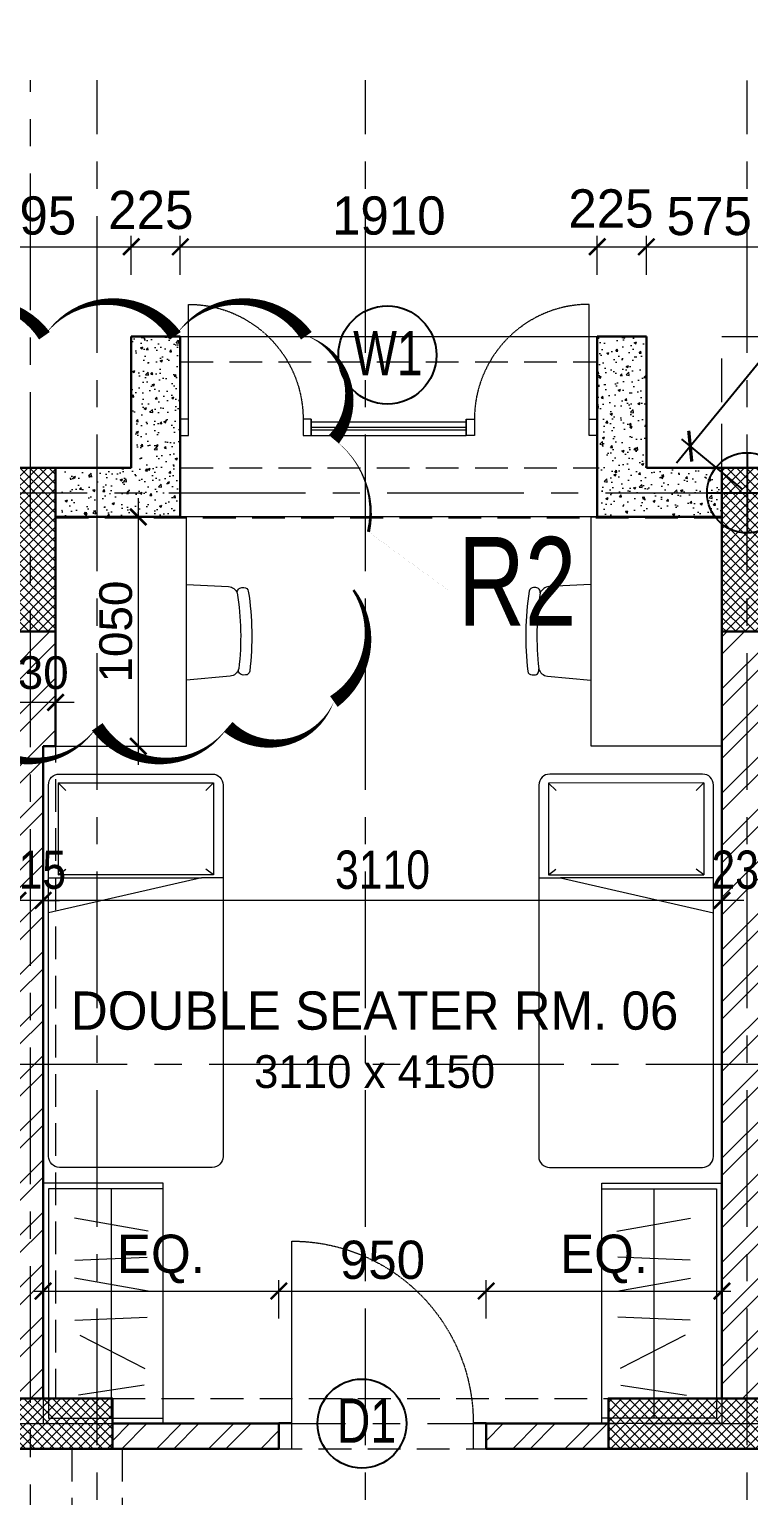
# Model space of a CAD drawing. Header units: millimetres. Extents: x -286480 to 108094, y -227925 to 10018.
# Drawn here: x -13469 to -10173, y -96322 to -89611 of the extents above; entities that cross this region are included whole.
import ezdxf

# ---------------------------------------------------------------- set-up
doc = ezdxf.new("R2010")
doc.units = ezdxf.units.MM
doc.header["$LTSCALE"] = 100
doc.header["$MEASUREMENT"] = 0
doc.header["$PDMODE"] = 67
for name, pattern in [('CENTER', [2, 1.25, -0.25, 0.25, -0.25]), ('DASHED', [0.75, 0.5, -0.25]), ('DASHED2', [0.375, 0.25, -0.125])]:
    doc.linetypes.add(name, pattern=pattern)
doc.layers.get('0').update_dxf_attribs({"lineweight": 25})
for name, color, linetype, lineweight in [('A-ANNO-COLUMN-HATCH', 253, 'Continuous', 9), ('A-ANNO-DOOR', 40, 'Continuous', 18), ('A-ANNO-GRID', 251, 'CENTER', 9), ('A-ANNO-TEXT', 7, 'Continuous', 25), ('A-ANNO-WALL', 1, 'Continuous', 30), ('A-Wall Sec', 1, 'Continuous', 30), ('AAC BLOCK HATCH', 253, 'Continuous', 5), ('ACC BLOCK', 211, 'Continuous', 30), ('beam', 3, 'Continuous', 20), ('dim', 7, 'Continuous', 13), ('DIM INTERIOR', 4, 'Continuous', 5), ('DW-NO', 7, 'Continuous', 25), ('FURNITURE LAYOUT', 37, 'Continuous', 15), ('GLASS', 150, 'Continuous', 5), ('projection', 200, 'DASHED', 18), ('S-COL', 4, 'Continuous', 30), ('STAINLESS STEEL', 81, 'Continuous', 5), ('WALL HATCH', 24, 'Continuous', 9)]:
    doc.layers.add(name, color=color, linetype=linetype, lineweight=lineweight)
doc.layers.add('DIM1', color=132, linetype='Continuous')
doc.styles.add('ARIAL', font='arial.ttf', dxfattribs={"width": 0.8})
doc.styles.add('CENTURY-GOTHIC', font='GOTHIC.TTF', dxfattribs={"height": 175})
doc.styles.add('SIZE', font='arial.ttf', dxfattribs={"width": 0.75, "height": 200})
doc.styles.get("Standard").update_dxf_attribs({"font": 'sanss___.ttf'})
doc.styles.add('Tower', font='arial.ttf', dxfattribs={"height": 250})
doc.dimstyles.new('1.125', dxfattribs={"dimtxt": 175, "dimasz": 75, "dimexe": 50, "dimexo": 50, "dimgap": 50, "dimtad": 1, "dimdec": 0, "dimrnd": 5, "dimzin": 0, "dimdsep": 46, "dimtxsty": 'CENTURY-GOTHIC', "dimblk": 'ARCHTICK', "dimcen": 5, "dimdle": 40, "dimclrd": 256, "dimclre": 8, "dimclrt": 213, "dimadec": 0, "dimazin": 0, "dimtfac": 1, "dimtdec": 0, "dimtofl": 0, "dimtmove": 2, "dimatfit": 2, "dimldrblk": 'OPEN30', "dimfxl": 80, "dimtolj": 1, "dimtzin": 0, "dimlwd": 15, "dimlwe": 9, "dimarcsym": 1})
doc.dimstyles.new('D 75', dxfattribs={"dimtxt": 175, "dimasz": 75, "dimexe": 100, "dimexo": 100, "dimgap": 50, "dimtad": 1, "dimdec": 0, "dimrnd": 5, "dimzin": 0, "dimdsep": 46, "dimtxsty": 'ARIAL', "dimblk": 'ARCHTICK', "dimcen": 0.09, "dimdle": 100, "dimclrd": 256, "dimclrt": 256, "dimadec": 0, "dimazin": 0, "dimtfac": 1, "dimtdec": 0, "dimtix": 1, "dimtofl": 0, "dimtmove": 1, "dimatfit": 3, "dimfxl": 135, "dimtolj": 1, "dimtzin": 0, "dimlwd": 9, "dimlwe": 9, "dimarcsym": 0})
doc.dimstyles.new('D100', dxfattribs={"dimtxt": 175, "dimasz": 100, "dimexe": 85, "dimexo": 85, "dimgap": 25, "dimtad": 3, "dimdec": 0, "dimrnd": 5, "dimtxsty": 'Standard', "dimblk": 'ARCHTICK', "dimcen": 100, "dimdle": 85, "dimclrd": 256, "dimclre": 256, "dimclrt": 256, "dimadec": 0, "dimazin": 0, "dimtfac": 1, "dimtdec": 0, "dimtmove": 1, "dimatfit": 3, "dimfxl": 300, "dimlwd": -1, "dimlwe": -1, "dimarcsym": 0})

# ---------------------------------------------------------------- blocks, each defined once
blk = doc.blocks.new('_ArchTick')
at = {"const_width": 0.15}
blk.add_lwpolyline([(-0.5, -0.5), (0.5, 0.5)], dxfattribs=at)
blk = doc.blocks.new('*D22')
at = {"layer": 'Defpoints', "color": 0, "ltscale": 0.1, "transparency": 16777216}
for p in [(-16630.8, -93597.3), (-16630.8, -93930.8, -10.1), (-13520.8, -93930.8, -10.1)]:
    blk.add_point(p, dxfattribs=at)
at = {"layer": 'dim', "color": 0, "lineweight": 9, "ltscale": 0.1, "transparency": 16777216}
for p, q in [((-16630.8, -93830.8), (-16630.8, -93497.3)), ((-13520.8, -93830.8), (-13520.8, -93497.3))]:
    blk.add_line(p, q, dxfattribs=at)
at = {"layer": 'dim', "lineweight": 9, "ltscale": 0.1, "transparency": 16777216}
blk.add_line((-13420.8, -93597.3), (-16730.8, -93597.3), dxfattribs=at)
at = {"layer": 'dim', "lineweight": 9, "ltscale": 0.1, "transparency": 16777216, "xscale": 75, "yscale": 75, "zscale": 75, "rotation": 180}
blk.add_blockref('_ArchTick', (-16630.8, -93597.3), dxfattribs=at)
at = {"layer": 'dim', "lineweight": 9, "ltscale": 0.1, "transparency": 16777216, "xscale": 75, "yscale": 75, "zscale": 75}
blk.add_blockref('_ArchTick', (-13520.8, -93597.3), dxfattribs=at)
at = {"layer": 'dim', "ltscale": 0.1, "transparency": 16777216, "insert": (-15075.8, -93457.9), "char_height": 175, "attachment_point": 5, "style": 'ARIAL'}
blk.add_mtext('\\A1;3110', dxfattribs=at)
blk = doc.blocks.new('*D23')
at = {"layer": 'Defpoints', "color": 0, "ltscale": 0.1, "transparency": 16777216}
for p in [(-13405.8, -93597.3), (-13405.8, -93930.8, 1.7), (-10295.8, -93930.8, -10.3)]:
    blk.add_point(p, dxfattribs=at)
at = {"layer": 'dim', "color": 0, "lineweight": 9, "ltscale": 0.1, "transparency": 16777216}
for p, q in [((-13405.8, -93830.8), (-13405.8, -93497.3)), ((-10295.8, -93830.8), (-10295.8, -93497.3))]:
    blk.add_line(p, q, dxfattribs=at)
at = {"layer": 'dim', "lineweight": 9, "ltscale": 0.1, "transparency": 16777216}
blk.add_line((-10195.8, -93597.3), (-13505.8, -93597.3), dxfattribs=at)
at = {"layer": 'dim', "lineweight": 9, "ltscale": 0.1, "transparency": 16777216, "xscale": 75, "yscale": 75, "zscale": 75, "rotation": 180}
blk.add_blockref('_ArchTick', (-13405.8, -93597.3), dxfattribs=at)
at = {"layer": 'dim', "lineweight": 9, "ltscale": 0.1, "transparency": 16777216, "xscale": 75, "yscale": 75, "zscale": 75}
blk.add_blockref('_ArchTick', (-10295.8, -93597.3), dxfattribs=at)
at = {"layer": 'dim', "ltscale": 0.1, "transparency": 16777216, "insert": (-11850.8, -93457.9), "char_height": 175, "attachment_point": 5, "style": 'ARIAL'}
blk.add_mtext('\\A1;3110', dxfattribs=at)
blk = doc.blocks.new('*D25')
at = {"layer": 'Defpoints', "color": 0, "ltscale": 0.1, "transparency": 16777216}
for p in [(-10295.8, -93597.3), (-10295.8, -93920.8, -7.1), (-10065.8, -93920.8)]:
    blk.add_point(p, dxfattribs=at)
at = {"layer": 'dim', "color": 0, "lineweight": 9, "ltscale": 0.1, "transparency": 16777216}
for p, q in [((-10295.8, -93820.8), (-10295.8, -93497.3)), ((-10065.8, -93820.8), (-10065.8, -93497.3))]:
    blk.add_line(p, q, dxfattribs=at)
at = {"layer": 'dim', "lineweight": 9, "ltscale": 0.1, "transparency": 16777216}
for p, q in [((-10295.8, -93597.3), (-10370.8, -93597.3)), ((-10065.8, -93597.3), (-9990.8, -93597.3))]:
    blk.add_line(p, q, dxfattribs=at)
at = {"layer": 'dim', "lineweight": 9, "ltscale": 0.1, "transparency": 16777216, "xscale": 75, "yscale": 75, "zscale": 75}
blk.add_blockref('_ArchTick', (-10295.8, -93597.3), dxfattribs=at)
at = {"layer": 'dim', "lineweight": 9, "ltscale": 0.1, "transparency": 16777216, "xscale": 75, "yscale": 75, "zscale": 75, "rotation": 180}
blk.add_blockref('_ArchTick', (-10065.8, -93597.3), dxfattribs=at)
at = {"layer": 'dim', "ltscale": 0.1, "transparency": 16777216, "insert": (-10180.8, -93457.9), "char_height": 175, "attachment_point": 5, "style": 'ARIAL'}
blk.add_mtext('\\A1;230', dxfattribs=at)
blk = doc.blocks.new('*D26')
at = {"layer": 'Defpoints', "color": 0, "ltscale": 0.1, "transparency": 16777216}
for p in [(-13520.8, -93597.2), (-13520.8, -93920.8, 0), (-13405.8, -93920.8)]:
    blk.add_point(p, dxfattribs=at)
at = {"layer": 'dim', "color": 0, "lineweight": 9, "ltscale": 0.1, "transparency": 16777216}
for p, q in [((-13520.8, -93820.8), (-13520.8, -93497.2)), ((-13405.8, -93820.8), (-13405.8, -93497.2))]:
    blk.add_line(p, q, dxfattribs=at)
at = {"layer": 'dim', "lineweight": 9, "ltscale": 0.1, "transparency": 16777216}
for p, q in [((-13520.8, -93597.2), (-13595.8, -93597.2)), ((-13405.8, -93597.2), (-13330.8, -93597.2))]:
    blk.add_line(p, q, dxfattribs=at)
at = {"layer": 'dim', "lineweight": 9, "ltscale": 0.1, "transparency": 16777216, "xscale": 75, "yscale": 75, "zscale": 75}
blk.add_blockref('_ArchTick', (-13520.8, -93597.2), dxfattribs=at)
at = {"layer": 'dim', "lineweight": 9, "ltscale": 0.1, "transparency": 16777216, "xscale": 75, "yscale": 75, "zscale": 75, "rotation": 180}
blk.add_blockref('_ArchTick', (-13405.8, -93597.2), dxfattribs=at)
at = {"layer": 'dim', "ltscale": 0.1, "transparency": 16777216, "insert": (-13463.3, -93457.9), "char_height": 175, "attachment_point": 5, "style": 'ARIAL'}
blk.add_mtext('\\A1;115', dxfattribs=at)
blk = doc.blocks.new('A$C0E3E786B-flat-1')
at = {"ltscale": 0.1}
for p, q in [((855.2, 288.7, 0), (240.1, -46.1, 0)), ((1735, -1224.8, 0), (922.8, 268.6, 0)), ((220.2, -113.9, 0), (1032.4, -1607.3, 0)), ((1532.3, -852, 0), (1444.7, -899.7, 0)), ((1444.7, -899.7, 0), (752.9, -1093.3, 0)), ((829.6, -1234.5, 0), (1444.7, -899.7, 0)), ((1500.5, -885, 0), (875.6, -1225.1, 0)), ((1500.5, -885, 0), (1482.4, -924.7, 0)), ((1701.1, -1254, 0), (1500.5, -885, 0)), ((875.6, -1225.1, 0), (918.9, -1231.4, 0)), ((1076.3, -1594.1, 0), (875.6, -1225.1, 0)), ((1076.3, -1594.1, 0), (1701.1, -1254, 0)), ((1701.1, -1254, 0), (1654.4, -1240.9, 0)), ((1100.1, -1627.4, 0), (1715.1, -1292.6, 0)), ((1076.3, -1594.1, 0), (1090.9, -1547.7, 0))]:
    blk.add_line(p, q, dxfattribs=at)
for centre, start_param, end_param in [((879, 244.7, 0), 1.628397, 3.199193), ((264, -90, 0), 3.199193, 4.76999), ((1691.3, -1248.7, 0), 0.057601, 1.628397), ((1076.2, -1583.5, 0), 4.76999, 6.340786)]:
    blk.add_ellipse(centre, major_axis=(21.3, -45.2), ratio=0.996988, start_param=start_param, end_param=end_param, dxfattribs=at)
blk = doc.blocks.new('door-700')
at = {"linetype": 'Continuous'}
for p, q in [((-50, 100), (-50, 800)), ((-800, 100), (-800, 0)), ((0, 100), (0, 0))]:
    blk.add_line(p, q, dxfattribs=at)
at = {"linetype": 'DASHED2', "ltscale": 0.1}
blk.add_arc((-50, 100), 700, 90, 180, dxfattribs=at)
at = {"linetype": 'Continuous'}
for points in [[(-750, 0), (-800, 0), (-800, 100), (-750, 100)], [(0, 0), (-50, 0), (-50, 100), (0, 100)]]:
    blk.add_3dface(points, dxfattribs=at)
blk = doc.blocks.new('*D183')
at = {"layer": 'Defpoints', "color": 0, "ltscale": 0.1, "transparency": 16777216}
for p in [(-10867, -90605.8), (-12777, -90783.8, 1.1), (-10867, -90783.8, 1.1)]:
    blk.add_point(p, dxfattribs=at)
at = {"layer": 'dim', "color": 8, "lineweight": 9, "ltscale": 0.1, "transparency": 16777216}
for p, q in [((-12777, -90733.8), (-12777, -90555.8)), ((-10867, -90733.8), (-10867, -90555.8))]:
    blk.add_line(p, q, dxfattribs=at)
at = {"layer": 'dim', "lineweight": 15, "ltscale": 0.1, "transparency": 16777216}
blk.add_line((-12817, -90605.8), (-10827, -90605.8), dxfattribs=at)
at = {"layer": 'dim', "lineweight": 15, "ltscale": 0.1, "transparency": 16777216, "xscale": 75, "yscale": 75, "zscale": 75, "rotation": 180}
blk.add_blockref('_ArchTick', (-12777, -90605.8), dxfattribs=at)
at = {"layer": 'dim', "lineweight": 15, "ltscale": 0.1, "transparency": 16777216, "xscale": 75, "yscale": 75, "zscale": 75}
blk.add_blockref('_ArchTick', (-10867, -90605.8), dxfattribs=at)
at = {"layer": 'dim', "color": 213, "ltscale": 0.1, "transparency": 16777216, "insert": (-11822, -90463.9), "char_height": 175, "attachment_point": 5, "style": 'CENTURY-GOTHIC'}
blk.add_mtext('\\A1;1910', dxfattribs=at)
blk = doc.blocks.new('_Open30')
at = {"color": 0, "linetype": 'ByBlock', "lineweight": -2}
for p, q in [((-1, 0.268), (0, 0)), ((0, 0), (-1, -0.268)), ((0, 0), (-1, 0))]:
    blk.add_line(p, q, dxfattribs=at)
blk = doc.blocks.new('*D184')
at = {"layer": 'Defpoints', "color": 0, "ltscale": 0.1, "transparency": 16777216}
for p in [(-10642, -90605.8), (-10867, -90783.8, 1.1), (-10642, -90783.8, 1.1)]:
    blk.add_point(p, dxfattribs=at)
at = {"layer": 'dim', "color": 8, "lineweight": 9, "ltscale": 0.1, "transparency": 16777216}
for p, q in [((-10867, -90733.8), (-10867, -90555.8)), ((-10642, -90733.8), (-10642, -90555.8))]:
    blk.add_line(p, q, dxfattribs=at)
at = {"layer": 'dim', "lineweight": 15, "ltscale": 0.1, "transparency": 16777216}
blk.add_line((-10907, -90605.8), (-10602, -90605.8), dxfattribs=at)
at = {"layer": 'dim', "lineweight": 15, "ltscale": 0.1, "transparency": 16777216, "xscale": 75, "yscale": 75, "zscale": 75, "rotation": 180}
blk.add_blockref('_ArchTick', (-10867, -90605.8), dxfattribs=at)
at = {"layer": 'dim', "lineweight": 15, "ltscale": 0.1, "transparency": 16777216, "xscale": 75, "yscale": 75, "zscale": 75}
blk.add_blockref('_ArchTick', (-10642, -90605.8), dxfattribs=at)
at = {"layer": 'dim', "color": 213, "ltscale": 0.1, "transparency": 16777216, "insert": (-10804.5, -90431.5), "char_height": 175, "attachment_point": 5, "style": 'CENTURY-GOTHIC'}
blk.add_mtext('\\A1;225', dxfattribs=at)
blk = doc.blocks.new('*D185')
at = {"layer": 'Defpoints', "color": 0, "ltscale": 0.1, "transparency": 16777216}
for p in [(-10065.8, -90605.8), (-10642, -90783.8, 0), (-10065.8, -90783.8, 1.2)]:
    blk.add_point(p, dxfattribs=at)
at = {"layer": 'dim', "color": 8, "lineweight": 9, "ltscale": 0.1, "transparency": 16777216}
for p, q in [((-10642, -90733.8), (-10642, -90555.8)), ((-10065.8, -90733.8), (-10065.8, -90555.8))]:
    blk.add_line(p, q, dxfattribs=at)
at = {"layer": 'dim', "lineweight": 15, "ltscale": 0.1, "transparency": 16777216}
blk.add_line((-10682, -90605.8), (-10025.8, -90605.8), dxfattribs=at)
at = {"layer": 'dim', "lineweight": 15, "ltscale": 0.1, "transparency": 16777216, "xscale": 75, "yscale": 75, "zscale": 75, "rotation": 180}
blk.add_blockref('_ArchTick', (-10642, -90605.8), dxfattribs=at)
at = {"layer": 'dim', "lineweight": 15, "ltscale": 0.1, "transparency": 16777216, "xscale": 75, "yscale": 75, "zscale": 75}
blk.add_blockref('_ArchTick', (-10065.8, -90605.8), dxfattribs=at)
at = {"layer": 'dim', "color": 213, "ltscale": 0.1, "transparency": 16777216, "insert": (-10353.9, -90466.1), "char_height": 175, "attachment_point": 5, "style": 'CENTURY-GOTHIC'}
blk.add_mtext('\\A1;575', dxfattribs=at)
blk = doc.blocks.new('*D196')
at = {"layer": 'Defpoints', "color": 0, "ltscale": 0.1, "transparency": 16777216}
for p in [(-13002, -90605.8), (-13895.8, -90783.7, 18), (-13002, -90783.7, 0)]:
    blk.add_point(p, dxfattribs=at)
at = {"layer": 'dim', "color": 8, "lineweight": 9, "ltscale": 0.1, "transparency": 16777216}
for p, q in [((-13895.8, -90733.7), (-13895.8, -90555.8)), ((-13002, -90733.7), (-13002, -90555.8))]:
    blk.add_line(p, q, dxfattribs=at)
at = {"layer": 'dim', "lineweight": 15, "ltscale": 0.1, "transparency": 16777216}
blk.add_line((-13935.8, -90605.8), (-12962, -90605.8), dxfattribs=at)
at = {"layer": 'dim', "lineweight": 15, "ltscale": 0.1, "transparency": 16777216, "xscale": 75, "yscale": 75, "zscale": 75, "rotation": 180}
blk.add_blockref('_ArchTick', (-13895.8, -90605.8), dxfattribs=at)
at = {"layer": 'dim', "lineweight": 15, "ltscale": 0.1, "transparency": 16777216, "xscale": 75, "yscale": 75, "zscale": 75}
blk.add_blockref('_ArchTick', (-13002, -90605.8), dxfattribs=at)
at = {"layer": 'dim', "color": 213, "ltscale": 0.1, "transparency": 16777216, "insert": (-13448.9, -90463.9), "char_height": 175, "attachment_point": 5, "style": 'CENTURY-GOTHIC'}
blk.add_mtext('\\A1;895', dxfattribs=at)
blk = doc.blocks.new('*D197')
at = {"layer": 'Defpoints', "color": 0, "ltscale": 0.1, "transparency": 16777216}
for p in [(-12777, -90605.8), (-13002, -90783.7, 1.1), (-12777, -90783.7, 1.1)]:
    blk.add_point(p, dxfattribs=at)
at = {"layer": 'dim', "color": 8, "lineweight": 9, "ltscale": 0.1, "transparency": 16777216}
for p, q in [((-13002, -90733.7), (-13002, -90555.8)), ((-12777, -90733.7), (-12777, -90555.8))]:
    blk.add_line(p, q, dxfattribs=at)
at = {"layer": 'dim', "lineweight": 15, "ltscale": 0.1, "transparency": 16777216}
blk.add_line((-13042, -90605.8), (-12737, -90605.8), dxfattribs=at)
at = {"layer": 'dim', "lineweight": 15, "ltscale": 0.1, "transparency": 16777216, "xscale": 75, "yscale": 75, "zscale": 75, "rotation": 180}
blk.add_blockref('_ArchTick', (-13002, -90605.8), dxfattribs=at)
at = {"layer": 'dim', "lineweight": 15, "ltscale": 0.1, "transparency": 16777216, "xscale": 75, "yscale": 75, "zscale": 75}
blk.add_blockref('_ArchTick', (-12777, -90605.8), dxfattribs=at)
at = {"layer": 'dim', "color": 213, "ltscale": 0.1, "transparency": 16777216, "insert": (-12912.1, -90438.2), "char_height": 175, "attachment_point": 5, "style": 'CENTURY-GOTHIC'}
blk.add_mtext('\\A1;225', dxfattribs=at)
blk = doc.blocks.new('*D502')
at = {"layer": 'Defpoints', "color": 0, "ltscale": 0.1, "transparency": 16777216}
for p in [(-12325.8, -95385.1), (-12325.8, -95560.7, -10.6), (-13405.8, -95571.2, -12)]:
    blk.add_point(p, dxfattribs=at)
at = {"layer": 'dim', "color": 8, "lineweight": 9, "ltscale": 0.1, "transparency": 16777216}
for p, q in [((-13405.8, -95521.2), (-13405.8, -95335.1)), ((-12325.8, -95510.7), (-12325.8, -95335.1))]:
    blk.add_line(p, q, dxfattribs=at)
at = {"layer": 'dim', "lineweight": 15, "ltscale": 0.1, "transparency": 16777216}
blk.add_line((-13445.8, -95385.1), (-12285.8, -95385.1), dxfattribs=at)
at = {"layer": 'dim', "lineweight": 15, "ltscale": 0.1, "transparency": 16777216, "xscale": 75, "yscale": 75, "zscale": 75, "rotation": 180}
blk.add_blockref('_ArchTick', (-13405.8, -95385.1), dxfattribs=at)
at = {"layer": 'dim', "lineweight": 15, "ltscale": 0.1, "transparency": 16777216, "xscale": 75, "yscale": 75, "zscale": 75}
blk.add_blockref('_ArchTick', (-12325.8, -95385.1), dxfattribs=at)
at = {"layer": 'dim', "color": 213, "ltscale": 0.1, "transparency": 16777216, "insert": (-12865.8, -95238.5), "char_height": 175, "attachment_point": 5, "style": 'CENTURY-GOTHIC'}
blk.add_mtext('\\A1;EQ.', dxfattribs=at)
blk = doc.blocks.new('*D503')
at = {"layer": 'Defpoints', "color": 0, "ltscale": 0.1, "transparency": 16777216}
for p in [(-11375.8, -95385.1), (-12325.8, -95560.7, -10.6), (-11375.8, -95560.7, -10.5)]:
    blk.add_point(p, dxfattribs=at)
at = {"layer": 'dim', "color": 8, "lineweight": 9, "ltscale": 0.1, "transparency": 16777216}
for p, q in [((-12325.8, -95510.7), (-12325.8, -95335.1)), ((-11375.8, -95510.7), (-11375.8, -95335.1))]:
    blk.add_line(p, q, dxfattribs=at)
at = {"layer": 'dim', "lineweight": 15, "ltscale": 0.1, "transparency": 16777216}
blk.add_line((-12365.8, -95385.1), (-11335.8, -95385.1), dxfattribs=at)
at = {"layer": 'dim', "lineweight": 15, "ltscale": 0.1, "transparency": 16777216, "xscale": 75, "yscale": 75, "zscale": 75, "rotation": 180}
blk.add_blockref('_ArchTick', (-12325.8, -95385.1), dxfattribs=at)
at = {"layer": 'dim', "lineweight": 15, "ltscale": 0.1, "transparency": 16777216, "xscale": 75, "yscale": 75, "zscale": 75}
blk.add_blockref('_ArchTick', (-11375.8, -95385.1), dxfattribs=at)
at = {"layer": 'dim', "color": 213, "ltscale": 0.1, "transparency": 16777216, "insert": (-11850.8, -95243.2), "char_height": 175, "attachment_point": 5, "style": 'CENTURY-GOTHIC'}
blk.add_mtext('\\A1;950', dxfattribs=at)
blk = doc.blocks.new('*D504')
at = {"layer": 'Defpoints', "color": 0, "ltscale": 0.1, "transparency": 16777216}
for p in [(-10295.8, -95385.1), (-11375.8, -95560.7, -10.5), (-10295.8, -95560.8, 26.1)]:
    blk.add_point(p, dxfattribs=at)
at = {"layer": 'dim', "color": 8, "lineweight": 9, "ltscale": 0.1, "transparency": 16777216}
for p, q in [((-11375.8, -95510.7), (-11375.8, -95335.1)), ((-10295.8, -95510.8), (-10295.8, -95335.1))]:
    blk.add_line(p, q, dxfattribs=at)
at = {"layer": 'dim', "lineweight": 15, "ltscale": 0.1, "transparency": 16777216}
blk.add_line((-11415.8, -95385.1), (-10255.8, -95385.1), dxfattribs=at)
at = {"layer": 'dim', "lineweight": 15, "ltscale": 0.1, "transparency": 16777216, "xscale": 75, "yscale": 75, "zscale": 75, "rotation": 180}
blk.add_blockref('_ArchTick', (-11375.8, -95385.1), dxfattribs=at)
at = {"layer": 'dim', "lineweight": 15, "ltscale": 0.1, "transparency": 16777216, "xscale": 75, "yscale": 75, "zscale": 75}
blk.add_blockref('_ArchTick', (-10295.8, -95385.1), dxfattribs=at)
at = {"layer": 'dim', "color": 213, "ltscale": 0.1, "transparency": 16777216, "insert": (-10835.8, -95238.5), "char_height": 175, "attachment_point": 5, "style": 'CENTURY-GOTHIC'}
blk.add_mtext('\\A1;EQ.', dxfattribs=at)
blk = doc.blocks.new('table')
at = {"layer": 'FURNITURE LAYOUT', "ltscale": 0.1, "extrusion": (0.00024973, 0.002858, 0.999996)}
for p, q in [((102448.2, -203232.7, 8), (102255.7, -203241.8, 8.1)), ((102248.5, -203652.8, 9.3), (102448.2, -203670.1, 9.3))]:
    blk.add_line(p, q, dxfattribs=at)
at = {"layer": 'FURNITURE LAYOUT', "ltscale": 0.1, "elevation": 7.1}
blk.add_lwpolyline([(102448.3, -202922.9), (103048.2, -202922.9), (103048.2, -203972.9), (102448.3, -203972.9)], close=True, dxfattribs=at)
at = {"layer": 'FURNITURE LAYOUT', "ltscale": 0.1, "extrusion": (0.00024973, 0.002858, 0.999996), "elevation": -547.2}
blk.add_lwpolyline([(102216, -203270, 0.431626), (102195.6, -203246), (102185.5, -203245.8, 0.368177), (102165.4, -203262.3, 0.069082), (102158.9, -203628.8, 0.368177), (102178.3, -203646), (102188.5, -203646.2, 0.497842), (102209, -203617.4)], format="xyb", dxfattribs=at)
at = {"layer": 'FURNITURE LAYOUT', "ltscale": 0.1, "extrusion": (0.00024973, 0.002858, 0.999996)}
for centre, radius, start, end in [((103479.8, -203469, -547.2), 1279.4, 171.05364, 186.65831), ((102261.7, -203291.1, -547.2), 50.4, 96.90514, 155.33566), ((102255.9, -203603.8, -547.2), 48.8, 196.10221, 261.32794)]:
    blk.add_arc(centre, radius, start, end, dxfattribs=at)
blk = doc.blocks.new('cb')
at = {"layer": 'FURNITURE LAYOUT', "ltscale": 0.1, "extrusion": (-0.008908, -0.002858, 0.999956)}
for p, q in [((-25800.7, -129393.6, 17.8), (-25800.7, -130443.6, 14.8)), ((-25632.1, -129587.2, 18.8), (-25969.4, -129527.9, 16)), ((-25967, -129720.4, 15.4), (-25636.4, -129706.4, 18.4)), ((-25632.1, -129862.6, 18), (-25969.4, -129803.2, 15.2)), ((-25967, -129995.7, 14.6), (-25636.4, -129981.8, 17.6)), ((-25945.4, -130063.9, 14.6), (-25647.1, -130217, 16.9)), ((-25649.6, -130293.4, 16.6), (-25950.5, -130338.9, 13.8))]:
    blk.add_line(p, q, dxfattribs=at)
at = {"layer": 'FURNITURE LAYOUT', "ltscale": 0.1, "extrusion": (-0.008908, -0.002858, 0.999956), "elevation": 617.5}
blk.add_lwpolyline([(-26112, -129367.4), (-26112.1, -130467.4), (-25562.1, -130467.4), (-25562, -129367.4)], close=True, dxfattribs=at)
blk.add_lwpolyline([(-25562, -129392.4), (-26087, -129392.4), (-26087.1, -130442.4), (-25562.1, -130442.4)], dxfattribs=at)
blk = doc.blocks.new('*D558')
at = {"layer": 'Defpoints', "color": 0, "ltscale": 0.1, "transparency": 16777216}
for p in [(-13578.3, -92572.8, 22.2), (-13348.3, -92572.8, -72.3), (-13578.3, -92690.9)]:
    blk.add_point(p, dxfattribs=at)
at = {"layer": 'DIM INTERIOR', "ltscale": 0.1, "transparency": 16777216}
for p, q in [((-13578.3, -92657.3), (-13578.3, -92775.9)), ((-13348.3, -92652.9), (-13348.3, -92775.9)), ((-13263.3, -92690.9), (-13663.3, -92690.9))]:
    blk.add_line(p, q, dxfattribs=at)
at = {"layer": 'DIM INTERIOR', "ltscale": 0.1, "transparency": 16777216, "xscale": 75, "yscale": 75, "zscale": 75, "rotation": 180}
blk.add_blockref('_ArchTick', (-13578.3, -92690.9), dxfattribs=at)
at = {"layer": 'DIM INTERIOR', "ltscale": 0.1, "transparency": 16777216, "xscale": 75, "yscale": 75, "zscale": 75}
blk.add_blockref('_ArchTick', (-13348.3, -92690.9), dxfattribs=at)
at = {"layer": 'DIM INTERIOR', "ltscale": 0.1, "transparency": 16777216, "insert": (-13463.3, -92555.8), "char_height": 175, "attachment_point": 5}
blk.add_mtext('{\\H0.85714x;230}', dxfattribs=at)
blk = doc.blocks.new('*D559')
at = {"layer": 'Defpoints', "color": 0, "ltscale": 0.1, "transparency": 16777216}
for p in [(-13112.6, -91841.8, -189), (-13124.4, -92891.8, -72.3), (-12969.9, -92891.8)]:
    blk.add_point(p, dxfattribs=at)
at = {"layer": 'DIM INTERIOR', "ltscale": 0.1, "transparency": 16777216}
for p, q in [((-12969.9, -91756.8), (-12969.9, -92976.8)), ((-13019.6, -91841.8), (-12884.9, -91841.8)), ((-13043.1, -92891.8), (-12884.9, -92891.8))]:
    blk.add_line(p, q, dxfattribs=at)
at = {"layer": 'DIM INTERIOR', "ltscale": 0.1, "transparency": 16777216, "xscale": 75, "yscale": 75, "zscale": 75}
for p, rotation in [((-12969.9, -91841.8), 90), ((-12969.9, -92891.8), 270)]:
    blk.add_blockref('_ArchTick', p, dxfattribs=dict(at, rotation=rotation))
at = {"layer": 'DIM INTERIOR', "ltscale": 0.1, "transparency": 16777216, "insert": (-13072.1, -92366.8), "char_height": 175, "attachment_point": 5, "rotation": 90}
blk.add_mtext('{\\H0.85714x;1050}', dxfattribs=at)

msp = doc.modelspace()

# ---------------------------------------------------------------- hatches: boundary and pattern name
at = {"layer": 'A-ANNO-COLUMN-HATCH', "lineweight": 9, "ltscale": 0.1}
h = msp.add_hatch(dxfattribs=at)
h.set_pattern_fill('ANSI37', color=256, scale=250, angle=-90)
h.set_pattern_definition([(315, (-49268.48, 31290.588), (22.097087, 22.097087), []), (45, (-49268.48, 31290.588), (-22.097087, 22.097087), [])])
h.paths.add_polyline_path([(-13578.3, -91616.8), (-13578.3, -92366.8), (-13348.3, -92366.8), (-13348.3, -91616.8)])
h = msp.add_hatch(dxfattribs=at)
h.set_pattern_fill('ANSI37', color=256, scale=250, angle=-90)
h.set_pattern_definition([(315, (-45985.977, 31290.587), (22.097087, 22.097087), []), (45, (-45985.977, 31290.587), (-22.097087, 22.097087), [])])
h.paths.add_polyline_path([(-10295.8, -91616.8), (-10295.8, -92366.8), (-10065.8, -92366.8), (-10065.8, -91616.8)])
h = msp.add_hatch(dxfattribs=at)
h.set_pattern_fill('ANSI37', color=256, scale=250)
h.set_pattern_definition([(45, (-136600.728, -107872.07), (-22.097087, 22.097087), []), (135, (-136600.728, -107872.07), (-22.097087, -22.097087), [])])
h.paths.add_polyline_path([(-13088.3, -96106.8), (-13838.3, -96106.8), (-13838.3, -95876.8), (-13088.3, -95876.8)])
h = msp.add_hatch(dxfattribs=at)
h.set_pattern_fill('ANSI37', color=256, scale=250)
h.set_pattern_definition([(45, (0, -5), (-22.097087, 22.097087), []), (135, (0, -5), (-22.097087, -22.097087), [])])
h.paths.add_polyline_path([(-10815.8, -96106.8), (-10065.8, -96106.8), (-10065.8, -95876.8), (-10815.8, -95876.8)])
at = {"layer": 'AAC BLOCK HATCH'}
h = msp.add_hatch(dxfattribs=at)
h.set_pattern_fill('AR-CONC', color=256, scale=15, style=0)
h.set_pattern_definition([(50, (-101124.83, 165519.01), (107.589027, -9.41282), [11.25, -123.75]), (355, (-101124.83, 165519.01), (-20.8127, 112.82882), [9, -99]), (100.451444, (-101115.87, 165518.23), (86.776327, 103.416), [9.56103, -105.171317]), (46.1842, (-101124.83, 165549.01), (160.0862, -24.82789), [16.875, -185.625]), (96.635635, (-101111.49, 165546.94), (140.19929, 146.11779), [14.34155, -157.75706]), (351.184164, (-101124.83, 165549.01), (140.19929, 146.11779), [13.5, -148.5]), (21, (-101109.83, 165541.51), (89.536058, -60.392834), [11.25, -123.75]), (326, (-101109.83, 165541.51), (36.4973, 108.772507), [9, -99]), (71.451445, (-101102.37, 165536.48), (126.033357, 48.379673), [9.56103, -105.171317]), (37.5, (-101124.83, 165519.013), (1.8239783, 49.934078), [0, -97.8, 0, -100.5, 0, -99.375]), (7.5, (-101124.83, 165519.013), (39.460431, 59.161757), [0, -57.3, 0, -95.55, 0, -37.875]), (327.5, (-101158.28, 165519.013), (80.0733654, -3.383231), [0, -37.5, 0, -117, 0, -155.25]), (317.5, (-101173.28, 165519.01), (87.477925, 15.015747), [0, -48.75, 0, -77.7, 0, -110.25])])
h.paths.add_polyline_path([(-13895.8, -91616.8), (-13549.5, -91616.8), (-13549.5, -91731.8), (-14120.8, -91731.8), (-14120.8, -91016.8), (-13895.8, -91016.8)])
h.paths.add_polyline_path([(-13549.5, -91841.8), (-14120.8, -91841.8), (-14120.8, -91731.8), (-13549.5, -91731.8)])
h.paths.add_polyline_path([(-12777, -91841.8), (-13319.5, -91841.8), (-13319.5, -91731.8), (-12777, -91731.8)])
h.paths.add_polyline_path([(-12777, -91731.8), (-13319.5, -91731.8), (-13319.5, -91616.8), (-13002, -91616.8), (-13002, -91016.8), (-12777, -91016.8)])
h = msp.add_hatch(dxfattribs=at)
h.set_pattern_fill('AR-CONC', color=256, scale=15, style=0)
h.set_pattern_definition([(50, (-116626.44, 121766.06), (107.589027, -9.41282), [11.25, -123.75]), (355, (-116626.44, 121766.06), (-20.8127, 112.82882), [9, -99]), (100.451444, (-116617.48, 121765.28), (86.776327, 103.416), [9.56103, -105.171317]), (46.1842, (-116626.44, 121796.06), (160.0862, -24.82789), [16.875, -185.625]), (96.635635, (-116613.1, 121793.99), (140.19929, 146.11779), [14.34155, -157.75706]), (351.184164, (-116626.44, 121796.06), (140.19929, 146.11779), [13.5, -148.5]), (21, (-116611.44, 121788.56), (89.536058, -60.392834), [11.25, -123.75]), (326, (-116611.44, 121788.56), (36.4973, 108.772507), [9, -99]), (71.451445, (-116603.98, 121783.53), (126.033357, 48.379673), [9.56103, -105.171317]), (37.5, (-116626.444, 121766.06), (1.823978, 49.934078), [0, -97.8, 0, -100.5, 0, -99.375]), (7.5, (-116626.444, 121766.06), (39.460431, 59.161757), [0, -57.3, 0, -95.55, 0, -37.875]), (327.5, (-116659.894, 121766.06), (80.0733654, -3.383231), [0, -37.5, 0, -117, 0, -155.25]), (317.5, (-116674.894, 121766.06), (87.477925, 15.015747), [0, -48.75, 0, -77.7, 0, -110.25])])
h.paths.add_polyline_path([(-10295.8, -91616.8), (-10295.8, -91841.8), (-10867, -91841.8), (-10867, -91016.8), (-10642, -91016.8), (-10642, -91616.8)])
at = {"layer": 'WALL HATCH', "ltscale": 0.1}
h = msp.add_hatch(dxfattribs=at)
h.set_pattern_fill('ANSI32', color=256, scale=450, style=0)
h.paths.add_polyline_path([(-13578.3, -92366.8), (-13348.3, -92366.8), (-13348.3, -92891.8), (-13578.3, -92891.8)])
h = msp.add_hatch(dxfattribs=at)
h.set_pattern_fill('ANSI32', color=256, scale=450, style=0)
h.paths.add_polyline_path([(-10066.1, -92366.5), (-10295.8, -92366.5), (-10295.8, -95876.8), (-10065.8, -95876.8)])
h.paths.add_polyline_path([(-9350.8, -94461.8), (-9350.8, -94231.8), (-10065.8, -94231.8), (-10065.9, -94461.8)])
h = msp.add_hatch(dxfattribs=at)
h.set_pattern_fill('ANSI32', color=256, scale=450, style=0)
h.paths.add_polyline_path([(-13405.8, -92891.8), (-13520.8, -92891.8), (-13520.8, -95876.7), (-13405.8, -95876.8)])
h = msp.add_hatch(dxfattribs=at)
h.set_pattern_fill('ANSI32', color=256, scale=450, style=0)
h.set_pattern_definition([(45, (-5144.82, 29049.71), (-119.32427, 119.32427), []), (45, (-5065.27, 29049.71), (-119.32427, 119.32427), [])])
h.paths.add_polyline_path([(-12325.8, -95991.7), (-13088.3, -95991.8), (-13088.3, -96106.8), (-12325.8, -96106.7)])
h = msp.add_hatch(dxfattribs=at)
h.set_pattern_fill('ANSI32', color=256, scale=450, style=0)
h.set_pattern_definition([(45, (-3512.2, 29049.72), (-119.32427, 119.32427), []), (45, (-3432.65, 29049.72), (-119.32427, 119.32427), [])])
h.paths.add_polyline_path([(-10815.8, -96106.8), (-10815.8, -95991.8), (-11375.8, -95991.8), (-11375.8, -96106.8)])

# ---------------------------------------------------------------- linework, layer by layer
at = {"layer": 'A-ANNO-GRID', "ltscale": 5}
for p, q in [((-13463.3, -105896, 23), (-13463.3, -89843.9, 23)), ((-13158.2, -106090.6, 16.3), (-13158.2, -89843.9, 16.3)), ((-11928.1, -106090.6, 22.4), (-11928.1, -89843.9, 22.4)), ((-10180.8, -106090.6, -2.6), (-10180.8, -89844.4, -2.6)), ((-33828.9, -91731.8, 23), (-4817.6, -91731.8, 23)), ((-30644.8, -94346.8, 29.7), (-4817.6, -94346.8, 29.7)), ((-30644.8, -95991.8, 29.7), (-4817.6, -95991.8, 29.7))]:
    msp.add_line(p, q, dxfattribs=at)
at = {"layer": 'A-ANNO-TEXT', "color": 1, "true_color": 0xff1a1a}
for p, q in [((-10180.8, -91548.3, -2.6), (-10180.8, -91915.3, -2.6)), ((-10364.3, -91731.8, -2.6), (-9997.3, -91731.8, -2.6))]:
    msp.add_line(p, q, dxfattribs=at)
msp.add_circle((-10180.8, -91731.8, -2.6), 183.5, dxfattribs=at)
at = {"layer": 'A-ANNO-WALL', "ltscale": 0.1, "extrusion": (-5.90536e-11, -0.002858, 0.999996)}
for p, q in [((-10295.8, -92366.5, -3), (-10295.8, -95876.8, -14.2)), ((-13405.8, -92891.8, 38.9), (-13405.8, -95876.8, 30.4))]:
    msp.add_line(p, q, dxfattribs=at)
at = {"layer": 'A-ANNO-WALL', "ltscale": 0.1, "extrusion": (5.90536e-11, -0.002858, 0.999996)}
for p, q in [((-13088.3, -95991.8, 22.3), (-12325.8, -95991.8, 25)), ((-12325.8, -96106.8, 24.7), (-12325.8, -95991.8, 25)), ((-11375.8, -95991.8, 26.9), (-10815.8, -95991.8, 34.2)), ((-11375.8, -96106.8, 26.6), (-11375.8, -95991.8, 26.9)), ((-13088.3, -96106.8, 22), (-12325.8, -96106.8, 24.7)), ((-11375.8, -96106.8, 26.6), (-10815.8, -96106.8, 24.7))]:
    msp.add_line(p, q, dxfattribs=at)
at = {"layer": 'A-ANNO-WALL', "ltscale": 0.1, "elevation": 68.2}
msp.add_lwpolyline([(-13348.3, -92366.8), (-13348.3, -92891.8), (-13405.8, -92891.8)], dxfattribs=at)
at = {"layer": 'A-Wall Sec', "color": 1, "ltscale": 0.5, "true_color": 0xf50000, "elevation": 18.1}
for points in [[(-16999.4, -91012.9, 0, 60, -0.520567), (-16399.4, -91012.9, 0, 60, -0.520567), (-15799.4, -91012.9, 0, 60, -0.520567), (-15199.4, -91012.9, 0, 60, -0.520567), (-14599.4, -91012.9, 0, 60, -0.520567), (-13999.4, -91012.9, 0, 60, -0.520567), (-13399.4, -91012.9, 0, 60, -0.520567), (-12799.4, -91012.9, 0, 60, -0.520567), (-12199.4, -91012.9, 0, 60, -0.520567), (-12073.5, -91487.1, 0, 14.4, -0.295853), (-11915, -91910.5, 0, 0, 0)], [(-11983.9, -92176.5, 10.9, 60, -0.414678), (-12073.5, -92687.1, 0, 60, -0.520567), (-12557.7, -92802.9, 0, 60, -0.520567), (-13157.7, -92802.9, 0, 60, -0.520567), (-13757.7, -92802.9, 0, 60, -0.520567), (-14357.7, -92802.9, 0, 60, -0.520567), (-14957.7, -92802.9, 0, 60, -0.520567), (-15557.7, -92802.9, 0, 60, -0.520567), (-16157.7, -92802.9, 0, 60, -0.520567), (-16757.7, -92802.9, 0, 60, -0.520567), (-17357.7, -92802.9, 0, 60, -0.520567)]]:
    msp.add_lwpolyline(points, format="xyseb", dxfattribs=at)
at = {"layer": 'A-Wall Sec', "color": 1, "ltscale": 0.5, "true_color": 0xf50000, "const_width": 0.2, "elevation": 18.1}
msp.add_lwpolyline([(-11915, -91910.5), (-11551.9, -92176.3), (-11983.9, -92176.5)], dxfattribs=at)
at = {"layer": 'ACC BLOCK', "ltscale": 0.5, "extrusion": (5.90536e-11, -0.002858, 0.999996)}
for p, q in [((-13002, -91016.8, -2.6), (-12777, -91016.8, -2.6)), ((-13002, -91616.8, -2.6), (-13002, -91016.8, -2.6)), ((-12777, -91841.8, -2.6), (-12777, -91016.8, -2.6)), ((-13348.3, -91616.8, 68.2), (-13002, -91616.8, 68.2)), ((-10642, -91616.8, -2.6), (-10295.8, -91616.8, -2.6)), ((-13348.3, -91841.8, 68.2), (-12777, -91841.8, 68.2))]:
    msp.add_line(p, q, dxfattribs=at)
at = {"layer": 'ACC BLOCK', "ltscale": 0.5, "extrusion": (-5.90536e-11, -0.002858, 0.999996)}
for p, q in [((-10642, -91016.8, -2.6), (-10867, -91016.8, -2.6)), ((-10867, -91841.8, -2.6), (-10867, -91016.8, -2.6)), ((-10642, -91616.8, -2.6), (-10642, -91016.8, -2.6)), ((-10295.8, -91841.8, -2.6), (-10867, -91841.8, -2.6))]:
    msp.add_line(p, q, dxfattribs=at)
at = {"layer": 'beam', "linetype": 'DASHED2', "ltscale": 6}
for p, q in [((-13002, -91616.8, -2.6), (-13002, -91016.8, -2.6)), ((-13002, -91016.8, -2.6), (-10642, -91016.8, -2.6)), ((-10642, -91616.8, -2.6), (-10642, -91016.8, -2.6)), ((-12777, -91616.8, -2.6), (-12777, -91131.8, -2.6)), ((-12777, -91131.8, -37.1), (-10867, -91131.8, -35.6)), ((-10867, -91616.8, -2.6), (-10867, -91131.8, -35.6)), ((-13348.3, -91616.8, 68.2), (-13002, -91616.8, 63.9)), ((-12777, -91616.8, 61), (-10867, -91616.8, 36.9)), ((-10642, -91616.8, 34.1), (-10295.8, -91616.8, 29.7)), ((-13348.3, -91846.8, 68.2), (-10295.8, -91846.8, 29.7)), ((-13348.3, -92366.8, 68.2), (-13348.3, -95876.8, 23)), ((-10295.8, -92366.8, -2.6), (-10295.8, -95876.8, -47.8)), ((-13088.3, -95876.8, 24.7), (-10815.8, -95876.8, 34.2)), ((-13273.3, -96106.8, 32.6), (-13273.4, -97606.8, 29.9)), ((-13043.3, -96106.8, 24.8), (-10815.8, -96106.8, 34.2)), ((-13043.3, -96106.8, 32.5), (-13043.3, -97606.8, 29.7))]:
    msp.add_line(p, q, dxfattribs=at)
at = {"layer": 'DIM1', "color": 1, "ltscale": 0.5, "true_color": 0xf50000}
for p, q in [((-5807.6, -85869.2), (-10504.4, -91595.6)), ((-10200.1, -91715.9), (-10479.7, -91486.6))]:
    msp.add_line(p, q, dxfattribs=at)
at = {"layer": 'DIM1', "color": 1, "ltscale": 0.5, "true_color": 0xf50000, "const_width": 15}
msp.add_lwpolyline([(-10448, -91448), (-10434.1, -91588.7)], dxfattribs=at)
at = {"layer": 'DW-NO', "color": 51}
for centre, radius in [((-11828.6, -91101.2, -327.9), 224.4), ((-11945.1, -95991.6, -127.4), 203.6)]:
    msp.add_circle(centre, radius, dxfattribs=at)
at = {"layer": 'GLASS', "ltscale": 0.1, "extrusion": (5.90536e-11, -0.002858, 0.999996)}
for p, q in [((-12765.8, -91016.8, 68.2), (-10855.8, -91016.8, 68.2)), ((-12177, -91406.8, -2.6), (-11467, -91406.8, -2.6)), ((-12177, -91431.8, -2.6), (-11467, -91431.8, -2.6)), ((-12177, -91444.3, -2.6), (-11467, -91444.3, -2.6)), ((-12177, -91469.3, -2.6), (-11467, -91469.3, -2.6)), ((-10867, -91841.8, -2.6), (-12777, -91841.8, -2.6))]:
    msp.add_line(p, q, dxfattribs=at)
at = {"layer": 'projection', "color": 21, "ltscale": 4}
for p, q in [((-10295.8, -91016.8, 41.3), (-6253.8, -91016.8, 41.3)), ((-10295.8, -91616.8, -2.6), (-10295.8, -91016.8, -2.6))]:
    msp.add_line(p, q, dxfattribs=at)
at = {"layer": 'S-COL', "ltscale": 0.1}
for points, elevation in [([(-13578.3, -91616.8), (-13578.3, -92366.8), (-13348.3, -92366.8), (-13348.3, -91616.8)], 68.2), ([(-10295.8, -91616.8), (-10295.8, -92366.8), (-10065.8, -92366.8), (-10065.8, -91616.8)], -2.6), ([(-13088.3, -96106.8), (-13838.3, -96106.8), (-13838.3, -95876.8), (-13088.3, -95876.8)], 24.7), ([(-10815.8, -96106.8), (-10065.8, -96106.8), (-10065.8, -95876.8), (-10815.8, -95876.8)], 34.2)]:
    msp.add_lwpolyline(points, close=True, dxfattribs=dict(at, elevation=elevation))
at = {"layer": 'STAINLESS STEEL', "ltscale": 0.1}
msp.add_line((-10295.8, -91616.8, 29.7), (-10065.8, -91616.8, 29.7), dxfattribs=at)

# ---------------------------------------------------------------- block references
at = {"layer": 'A-ANNO-DOOR', "extrusion": (5.90536e-11, -0.002858, 0.999996), "xscale": -1.187500030388742, "yscale": 1.187500030388742, "zscale": 1.187500030388742}
msp.add_blockref('door-700', (-12325.8, -96106.3, 299.3), dxfattribs=at)
at = {"layer": 'FURNITURE LAYOUT', "xscale": -1}
for name, p in [('table', (89699.9, 111081.1, 61.1)), ('cb', (-36409, 34476.8, -14.6))]:
    msp.add_blockref(name, p, dxfattribs=at)
at = {"layer": 'FURNITURE LAYOUT'}
for name, p in [('table', (-113343.9, 111081.3, -10.9)), ('cb', (12707.4, 34476.8, 18.1))]:
    msp.add_blockref(name, p, dxfattribs=at)
at = {"layer": 'FURNITURE LAYOUT', "ltscale": 0.1, "extrusion": (-0.000249617, 0.002858, -0.999996), "xscale": -1, "rotation": 208.5527968111924}
msp.add_blockref('A$C0E3E786B-flat-1', (13406.9, -94973.9, -297.9), dxfattribs=at)
at = {"layer": 'FURNITURE LAYOUT', "ltscale": 0.1, "extrusion": (0.000249617, 0.002858, -0.999996), "rotation": 151.447203188665}
msp.add_blockref('A$C0E3E786B-flat-1', (13519.6, -94973.9, -304.6), dxfattribs=at)
at = {"layer": 'FURNITURE LAYOUT', "ltscale": 0.1, "extrusion": (-5.3212e-11, -0.002858, 0.999996), "zscale": -0.9999999999999997, "rotation": 151.4407747083502}
msp.add_blockref('A$C0E3E786B-flat-1', (-10196.1, -94974.1, 301.6), dxfattribs=at)
at = {"layer": 'GLASS', "linetype": 'Continuous', "lineweight": 13, "extrusion": (5.90536e-11, -0.002858, 0.999996), "xscale": -0.7500000025815088, "yscale": 0.7500000025815089, "zscale": 0.7500000025815089}
msp.add_blockref('door-700', (-12777, -91468.9, 258.6), dxfattribs=at)
at = {"layer": 'GLASS', "linetype": 'Continuous', "lineweight": 13, "extrusion": (-5.90536e-11, 0.002858, -0.999996), "xscale": -0.7500000025815083, "yscale": 0.7500000025815085, "zscale": -0.7500000025815083}
msp.add_blockref('door-700', (10867, -91468.9, -258.6), dxfattribs=at)

# ---------------------------------------------------------------- texts
at = {"layer": 'A-ANNO-TEXT', "insert": (-11887, -94235.9, 41.3), "char_height": 150, "width": 2908.602, "attachment_point": 5, "style": 'Tower'}
msp.add_mtext('{\\fCentury Gothic|b0|i0|c0|p34;\\H1.1667x;DOUBLE SEATER RM. 06\\P\\H0.85714x;3110 x 4150}', dxfattribs=at)
at = {"layer": 'A-Wall Sec', "color": 1, "ltscale": 0.5, "true_color": 0xf50000, "style": 'SIZE', "width": 0.75}
msp.add_text('R2', height=405.33, dxfattribs=at).set_placement((-11505.4, -92339.5, 19.1))
at = {"layer": 'DW-NO', "color": 51, "style": 'SIZE', "width": 0.75}
for s, p in [('W1', (-11985, -91194.4, -327.9)), ('D1', (-12059.8, -96079.2, -127.4))]:
    msp.add_text(s, height=202.67, dxfattribs=at).set_placement(p)

# ---------------------------------------------------------------- dimensions: what is measured, and where the dimension line sits
at = {"layer": 'dim', "ltscale": 0.1}
for base, p1, p2, picture, middle in [((-12777, -90605.8, 1.7), (-13002, -90783.7, 2.8), (-12777, -90783.7, 2.8), '*D197', (-12912.1, -90438.2, 1.7)), ((-10642, -90605.8, 28.7), (-10867, -90783.8, 29.7), (-10642, -90783.8, 29.7), '*D184', (-10804.5, -90431.5, 28.7))]:
    dim = msp.add_linear_dim(base=base, p1=p1, p2=p2, dimstyle='1.125', dxfattribs=at)
    dim.commit()
    dim.dimension.update_dxf_attribs({"geometry": picture, "text_midpoint": middle, "dimtype": 160})
for base, p1, p2, dimstyle, picture, middle in [((-13002, -90605.8, 2.8), (-13895.8, -90783.7, 20.8), (-13002, -90783.7, 2.8), '1.125', '*D196', (-13448.9, -90463.9, 2.8)), ((-10867, -90605.8, 28.7), (-12777, -90783.8, 29.7), (-10867, -90783.8, 29.7), '1.125', '*D183', (-11822, -90463.9, 28.7)), ((-10065.8, -90605.8, 29.7), (-10642, -90783.8, 29.7), (-10065.8, -90783.8, 30.9), '1.125', '*D185', (-10353.9, -90466.1, 29.7)), ((-13520.8, -93597.2, 36), (-13405.8, -93920.8, 36), (-13520.8, -93920.8, 36), 'D 75', '*D26', (-13463.3, -93457.9, 36)), ((-10295.8, -93597.3, 41.3), (-10065.8, -93920.8, 41.3), (-10295.8, -93920.8, 34.2), 'D 75', '*D25', (-10180.8, -93457.9, 41.3))]:
    dim = msp.add_linear_dim(base=base, p1=p1, p2=p2, dimstyle=dimstyle, dxfattribs=at)
    dim.commit()
    dim.dimension.update_dxf_attribs({"geometry": picture, "text_midpoint": middle})
for base, p1, p2, dimstyle, picture, middle in [((-16630.8, -93597.3, 36.3), (-13520.8, -93930.8, 26.2), (-16630.8, -93930.8, 26.2), 'D 75', '*D22', (-15075.8, -93457.9, 36.3)), ((-13405.8, -93597.3, 34.2), (-10295.8, -93930.8, 23.9), (-13405.8, -93930.8, 36), 'D 75', '*D23', (-11850.8, -93457.9, 34.2)), ((-11375.8, -95385.1, -1.1), (-12325.8, -95560.7, -11.7), (-11375.8, -95560.7, -11.6), '1.125', '*D503', (-11850.8, -95243.2, -1.1))]:
    dim = msp.add_linear_dim(base=base, p1=p1, p2=p2, angle=180, dimstyle=dimstyle, dxfattribs=at)
    dim.commit()
    dim.dimension.update_dxf_attribs({"geometry": picture, "text_midpoint": middle})
for base, p1, p2, picture, middle in [((-12325.8, -95385.1, -1.1), (-13405.8, -95571.2, -13), (-12325.8, -95560.7, -11.7), '*D502', (-12865.8, -95238.5, -1.1)), ((-10295.8, -95385.1, -1.1), (-11375.8, -95560.7, -11.6), (-10295.8, -95560.8, 25), '*D504', (-10835.8, -95238.5, -1.1))]:
    dim = msp.add_linear_dim(base=base, p1=p1, p2=p2, angle=180, text='EQ.', dimstyle='1.125', dxfattribs=at)
    dim.commit()
    dim.dimension.update_dxf_attribs({"geometry": picture, "text_midpoint": middle})
at = {"layer": 'DIM INTERIOR', "color": 3, "ltscale": 0.1}
dim = msp.add_linear_dim(base=(-12969.9, -92891.8, 257.2), p1=(-13112.6, -91841.8, 68.2), p2=(-13124.4, -92891.8, 184.9), angle=270, text='{\\H0.85714x;<>}', dimstyle='D100', override={"dimasz": 75, "dimfxl": 90, "dimfxlon": 1}, dxfattribs=at)
dim.commit()
dim.dimension.update_dxf_attribs({"geometry": '*D559', "text_midpoint": (-13072.1, -92366.8, 257.2)})
dim = msp.add_linear_dim(base=(-13578.3, -92690.9, 136.9), p1=(-13348.3, -92572.8, 64.6), p2=(-13578.3, -92572.8, 159.1), text='{\\H0.85714x;<>}', dimstyle='D100', override={"dimasz": 75, "dimfxl": 90, "dimfxlon": 1}, dxfattribs=at)
dim.commit()
dim.dimension.update_dxf_attribs({"geometry": '*D558', "text_midpoint": (-13463.3, -92658.2, 136.9), "dimtype": 160})

doc.saveas('drawing.dxf')
